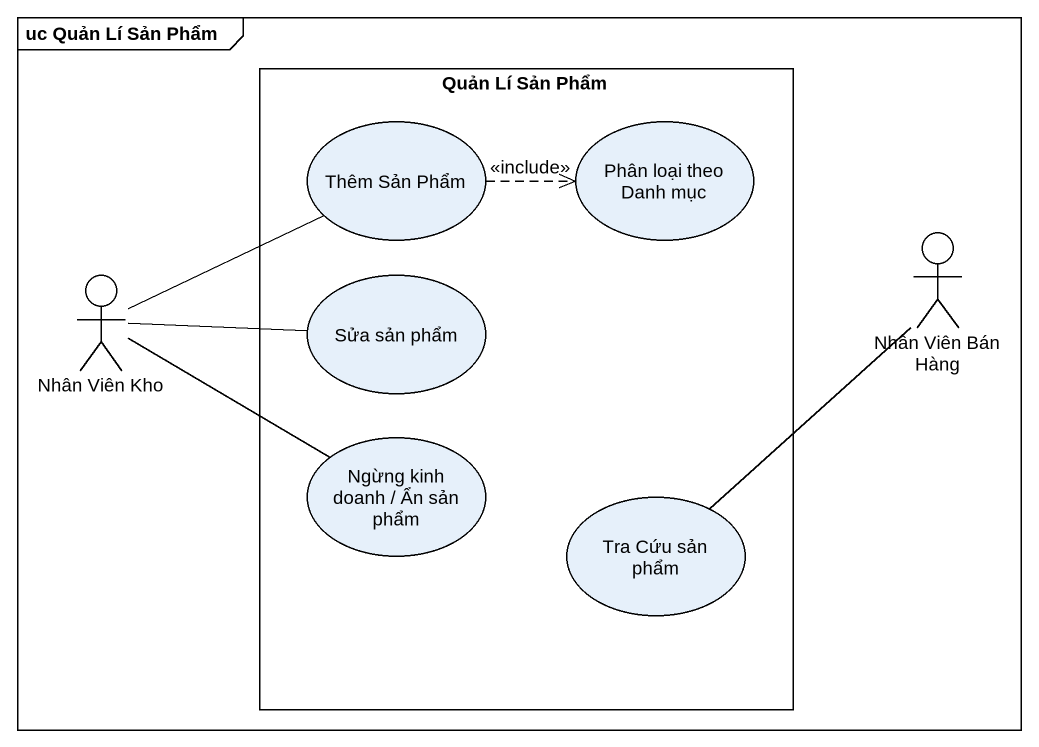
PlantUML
@startuml
mainframe uc Quản Lí Sản Phẩm
rectangle "Quản Lí Sản Phẩm" as Quản_Lí_Sản_Phẩm {
  usecase "Thêm Sản Phẩm" as Thêm_Sản_Phẩm
  usecase "Phân loại theo Danh mục" as Phân_loại_theo_Danh_mục
  usecase "Sửa sản phẩm" as Sửa_sản_phẩm
  usecase "Ngừng kinh doanh / Ẩn sản phẩm" as Ngừng_kinh_doanh_Ẩn_sản_phẩm
  usecase "Tra Cứu sản phẩm" as Tra_Cứu_sản_phẩm
}
actor "Nhân Viên Bán Hàng" as Nhân_Viên_Bán_Hàng
actor "Nhân Viên Kho" as Nhân_Viên_Kho
Thêm_Sản_Phẩm .right.> Phân_loại_theo_Danh_mục : <<include>>
Nhân_Viên_Bán_Hàng -- Tra_Cứu_sản_phẩm
Nhân_Viên_Kho -right- Thêm_Sản_Phẩm
Nhân_Viên_Kho -right- Sửa_sản_phẩm
Nhân_Viên_Kho -right- Ngừng_kinh_doanh_Ẩn_sản_phẩm
@enduml
